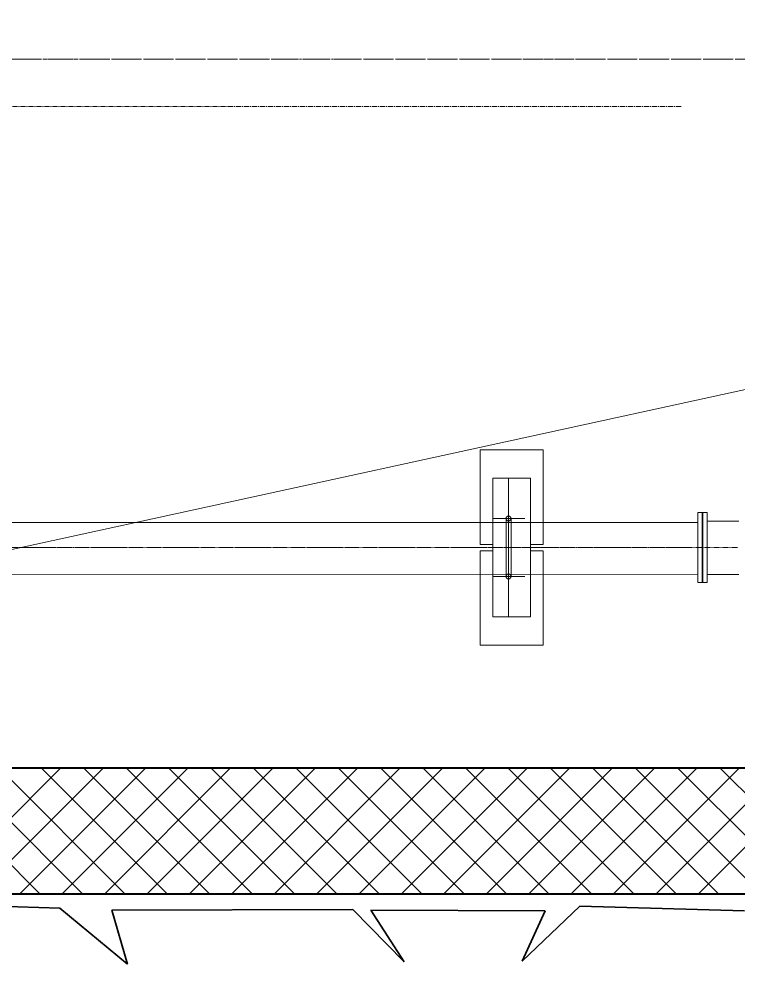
# Model space of a CAD drawing. Header units: millimetres. Extents: x 47631 to 558803, y 29659 to 315570.
# Drawn here: x 492712 to 494996, y 301077 to 304077 of the extents above; entities that cross this region are included whole.
import ezdxf

# ---------------------------------------------------------------- set-up
doc = ezdxf.new("R2010")
doc.units = ezdxf.units.MM
for name, pattern in [('GP kota 13.83_20.63_22.63_PBS_arhitektura$0$CENTER', [50.8, 31.75, -6.35, 6.35, -6.35]), ('GP kota 13.83_20.63_22.63_PBS_strojarstvo_rashladni_sustav$0$CENTER', [2, 1.25, -0.25, 0.25, -0.25]), ('GP kota 13.83_20.63_22.63_PBS_strojarstvo_rashladni_sustav$0$CENTER2', [28.575, 19.05, -3.175, 3.175, -3.175])]:
    doc.linetypes.add(name, pattern=pattern)

msp = doc.modelspace()

# ---------------------------------------------------------------- linework, layer by layer
at = {"color": 8, "linetype": 'Continuous', "lineweight": 5}
for p, q in [((492256.8, 302299.5), (510156.8, 306199.5)), ((492379.6, 301699.5), (492779.6, 301299.5)), ((492844.3, 301699.5), (492444.3, 301299.5)), ((492514.3, 301699.5), (492914.3, 301299.5)), ((492979, 301699.5), (492579, 301299.5)), ((492649, 301699.5), (493049, 301299.5)), ((493113.7, 301699.5), (492713.7, 301299.5)), ((492783.7, 301699.5), (493183.7, 301299.5)), ((493248.4, 301699.5), (492848.4, 301299.5)), ((492918.4, 301699.5), (493318.4, 301299.5)), ((493383.1, 301699.5), (492983.1, 301299.5)), ((493053.1, 301699.5), (493453.1, 301299.5)), ((493517.8, 301699.5), (493117.8, 301299.5)), ((493187.8, 301699.5), (493587.8, 301299.5)), ((493652.5, 301699.5), (493252.5, 301299.5)), ((493322.5, 301699.5), (493722.5, 301299.5)), ((493787.2, 301699.5), (493387.2, 301299.5)), ((493457.2, 301699.5), (493857.2, 301299.5)), ((493921.9, 301699.5), (493521.9, 301299.5)), ((493592, 301699.5), (493992, 301299.5)), ((494056.6, 301699.5), (493656.6, 301299.5)), ((493726.7, 301699.5), (494126.7, 301299.5)), ((494191.3, 301699.5), (493791.3, 301299.5)), ((493861.4, 301699.5), (494261.4, 301299.5)), ((494326, 301699.5), (493926, 301299.5)), ((493996.1, 301699.5), (494396.1, 301299.5)), ((494460.7, 301699.5), (494060.7, 301299.5)), ((494130.8, 301699.5), (494530.8, 301299.5)), ((494595.4, 301699.5), (494195.4, 301299.5)), ((494265.5, 301699.5), (494665.5, 301299.5)), ((494730.1, 301699.5), (494330.1, 301299.5)), ((494400.2, 301699.5), (494800.2, 301299.5)), ((494864.8, 301699.5), (494464.8, 301299.5)), ((494534.9, 301699.5), (494934.9, 301299.5)), ((494999.5, 301699.5), (494599.5, 301299.5)), ((494669.6, 301699.5), (495069.6, 301299.5)), ((495134.2, 301699.5), (494734.2, 301299.5)), ((494804.3, 301699.5), (495204.3, 301299.5)), ((495268.9, 301699.5), (494868.9, 301299.5)), ((494939, 301699.5), (495339, 301299.5))]:
    msp.add_line(p, q, dxfattribs=at)
at = {"color": 4, "linetype": 'GP kota 13.83_20.63_22.63_PBS_strojarstvo_rashladni_sustav$0$CENTER', "lineweight": 9, "ltscale": 50}
msp.add_line((487612.7, 303949.5), (510900.9, 303949.5), dxfattribs=at)
at = {"color": 2, "linetype": 'GP kota 13.83_20.63_22.63_PBS_arhitektura$0$CENTER', "lineweight": 18}
msp.add_line((512138.3, 303949.5), (491656.8, 303949.5), dxfattribs=at)
at = {"color": 2, "linetype": 'GP kota 13.83_20.63_22.63_PBS_arhitektura$0$CENTER', "lineweight": 18, "ltscale": 0.5}
for p, q in [((494815.1, 303799.5), (490911.6, 303799.5)), ((494834.4, 302399.5), (490911.6, 302399.5))]:
    msp.add_line(p, q, dxfattribs=at)
at = {"color": 1, "linetype": 'Continuous', "lineweight": 15}
for p, q in [((494176.8, 302709.5), (494376.8, 302709.5)), ((494176.8, 302409.5), (494176.8, 302709.5)), ((494376.8, 302409.5), (494376.8, 302709.5)), ((494216.8, 302619.5), (494216.8, 302179.5)), ((494336.8, 302619.5), (494216.8, 302619.5)), ((494336.8, 302619.5), (494336.8, 302179.5)), ((494258.8, 302307.4), (494258.8, 302491.7)), ((494274.8, 302307.4), (494274.8, 302491.7)), ((494868, 302288.8), (494868, 302510.3)), ((494868, 302510.3), (494882.2, 302510.3)), ((494882.2, 302399.5), (494882.2, 302510.3)), ((494882.2, 302510.3), (494883.8, 302510.3)), ((494898, 302510.3), (494883.8, 302510.3)), ((494883.8, 302510.3), (494883.8, 302399.5)), ((494883.8, 302485.3), (494883.8, 302324.3)), ((494898, 302510.3), (494898, 302288.8)), ((491656.8, 302479.3), (494868, 302479.3)), ((494882.2, 302313.8), (494882.2, 302474.8)), ((494998, 302483.3), (494898, 302483.3)), ((494216.8, 302409.5), (494176.8, 302409.5)), ((494336.8, 302409.5), (494376.8, 302409.5)), ((494882.2, 302288.8), (494882.2, 302399.5)), ((494883.8, 302399.5), (494883.8, 302288.8)), ((494176.8, 302389.5), (494176.8, 302089.5)), ((494216.8, 302389.5), (494176.8, 302389.5)), ((494336.8, 302389.5), (494376.8, 302389.5)), ((494376.8, 302389.5), (494376.8, 302089.5)), ((491656.8, 302313.7), (494868, 302315.4)), ((494998, 302314.2), (494898, 302314.2)), ((494868, 302288.8), (494882.2, 302288.8)), ((494882.2, 302288.8), (494883.8, 302288.8)), ((494898, 302288.8), (494883.8, 302288.8)), ((494336.8, 302179.5), (494216.8, 302179.5)), ((494176.8, 302089.5), (494376.8, 302089.5))]:
    msp.add_line(p, q, dxfattribs=at)
at = {"color": 4, "linetype": 'GP kota 13.83_20.63_22.63_PBS_strojarstvo_rashladni_sustav$0$CENTER', "lineweight": 9}
for p, q in [((494266.8, 302619.5), (494266.8, 302179.5)), ((494318.9, 302491.7), (494216.8, 302491.7)), ((494318.9, 302307.4), (494216.8, 302307.4))]:
    msp.add_line(p, q, dxfattribs=at)
at = {"color": 4, "linetype": 'GP kota 13.83_20.63_22.63_PBS_strojarstvo_rashladni_sustav$0$CENTER2', "lineweight": 9}
msp.add_line((494993.8, 302399.8), (491773.9, 302399.8), dxfattribs=at)
msp.add_line((494993.8, 302399.8), (491773.9, 302399.8), dxfattribs=at)
at = {"color": 3, "linetype": 'Continuous', "lineweight": 40}
for p, q in [((510156.8, 301699.5), (491656.8, 301699.5)), ((510556.8, 301299.5), (487956.8, 301299.5))]:
    msp.add_line(p, q, dxfattribs=at)
at = {"color": 1, "linetype": 'Continuous', "lineweight": -3}
msp.add_line((510156.8, 301699.5), (491656.8, 301699.5), dxfattribs=at)
at = {"color": 253, "linetype": 'Continuous', "lineweight": 35}
for p, q in [((492319.9, 301270.1), (492842.1, 301254.8)), ((492842.1, 301254.8), (493056.9, 301077.2)), ((494310.1, 301086.6), (494493.6, 301261.1)), ((494493.6, 301261.1), (495015.9, 301245.8)), ((493006.3, 301248.7), (493772, 301251)), ((493056.9, 301077.2), (493006.3, 301248.7)), ((493772, 301251), (493935, 301084.8)), ((493935, 301084.8), (493829.2, 301248.7)), ((493829.2, 301248.7), (494383.3, 301246)), ((494383.3, 301246), (494310.1, 301086.6))]:
    msp.add_line(p, q, dxfattribs=at)
at = {"color": 1, "linetype": 'Continuous', "lineweight": 15}
for centre in [(494266.8, 302491.7), (494266.8, 302307.4)]:
    msp.add_circle(centre, 8, dxfattribs=at)

doc.saveas('drawing.dxf')
